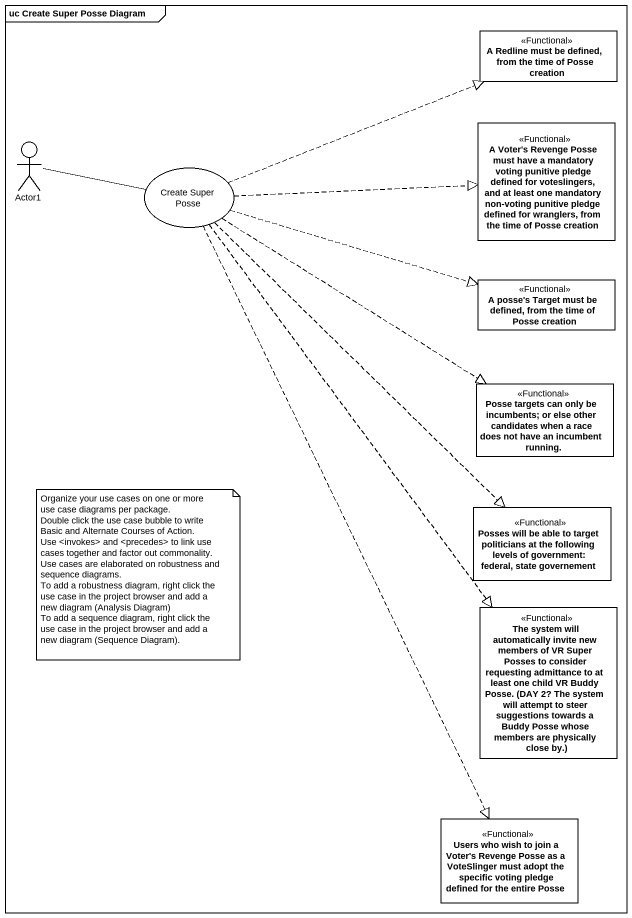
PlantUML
@startuml
mainframe uc Create Super Posse Diagram
allowmixing
hide circle
hide empty members
class "A Redline must be defined, from the time of Posse creation" as A_Redline_must_be_defined <<Functional>>
actor Actor1
class "A Voter's Revenge Posse must have a mandatory voting punitive pledge defined for voteslingers, and at least one mandatory non-voting punitive pledge defined for wranglers, from the time of Posse creation" as A_Voter_s_Revenge_Posse <<Functional>>
usecase "Create Super Posse" as Create_Super_Posse
class "A posse's Target must be defined, from the time of Posse creation" as A_posse_s_Target_must_be <<Functional>>
class "Posse targets can only be incumbents; or else other candidates when a race does not have an incumbent running." as Posse_targets_can_only_be <<Functional>>
class "Posses will be able to target politicians at the following levels of government: federal, state governement" as Posses_will_be_able_to <<Functional>>
class "The system will automatically invite new members of VR Super Posses to consider requesting admittance to at least one child VR Buddy Posse. (DAY 2? The system will attempt to steer suggestions towards a Buddy Posse whose members are physically close by.)" as The_system_will <<Functional>>
class "Users who wish to join a Voter's Revenge Posse as a VoteSlinger must adopt the specific voting pledge defined for the entire Posse" as Users_who_wish_to_join_a <<Functional>>
Actor1 -right- Create_Super_Posse
Create_Super_Posse .right.|> A_Redline_must_be_defined
Create_Super_Posse .right.|> A_Voter_s_Revenge_Posse
Create_Super_Posse .right.|> A_posse_s_Target_must_be
Create_Super_Posse ..|> Posse_targets_can_only_be
Create_Super_Posse ..|> Posses_will_be_able_to
Create_Super_Posse ..|> The_system_will
Create_Super_Posse ..|> Users_who_wish_to_join_a
note as N1
  Organize your use cases on one or more use case diagrams per package.
  Double click the use case bubble to write Basic and Alternate Courses of Action.
  Use <invokes> and <precedes> to link use cases together and factor out commonality.
  Use cases are elaborated on robustness and sequence diagrams.
  To add a robustness diagram, right click the use case in the project browser and add a new diagram (Analysis Diagram)
  To add a sequence diagram, right click the use case in the project browser and add a new diagram (Sequence Diagram).
end note
@enduml
